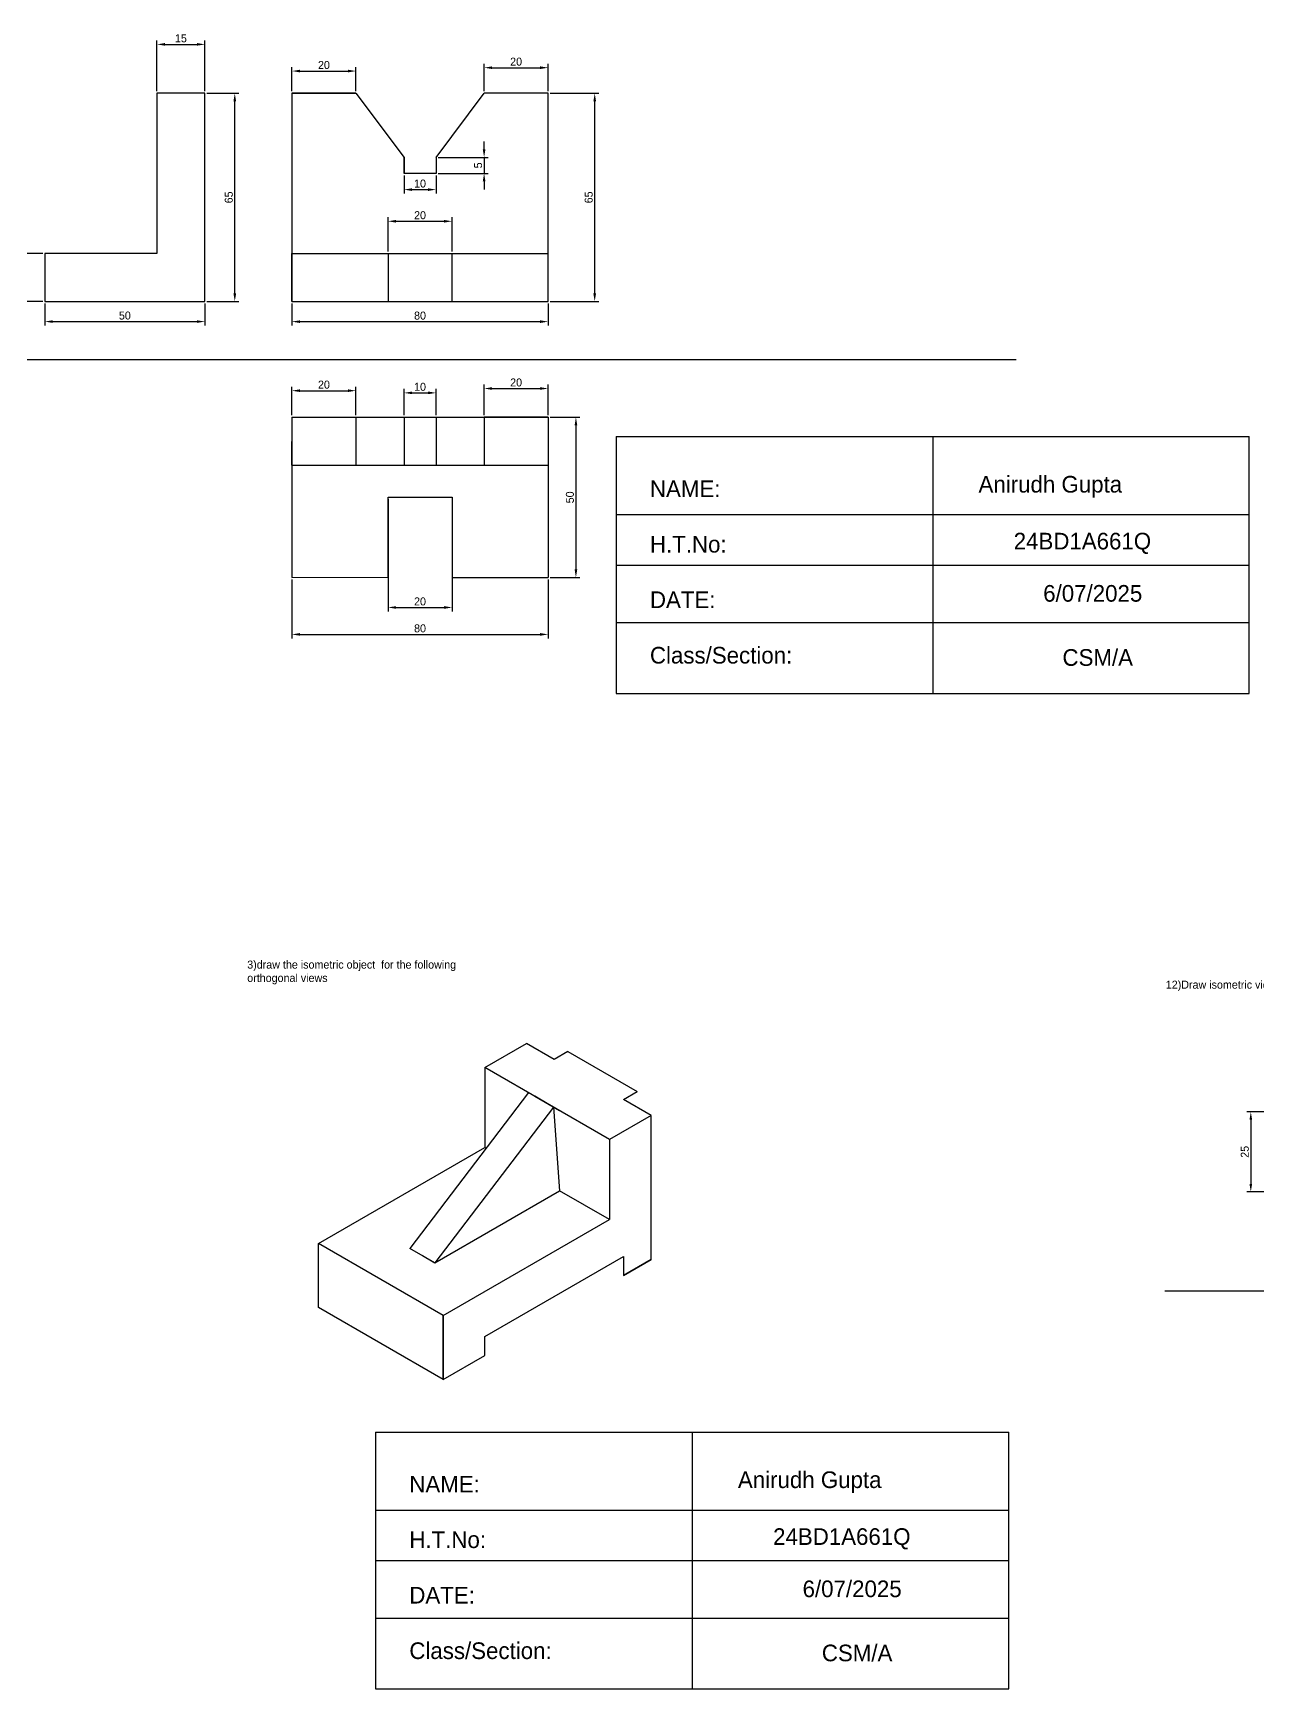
# Model space of a CAD drawing. Header units: millimetres. Extents: x 148 to 2239, y 31 to 1240.
# Drawn here: x 789 to 1171, y 156 to 673 of the extents above; entities that cross this region are included whole.
import ezdxf

# ---------------------------------------------------------------- set-up
doc = ezdxf.new("R2010")
doc.units = ezdxf.units.MM
doc.dimstyles.new('ISO-25', dxfattribs={"dimtxt": 2.5, "dimasz": 2.5, "dimexe": 1.25, "dimexo": 0.625, "dimtad": 1, "dimtxsty": 'Standard', "dimcen": 2.5, "dimadec": 0, "dimazin": 0, "dimtfac": 1, "dimtmove": 0, "dimatfit": 3, "dimfxl": 1, "dimarcsym": 0})

# ---------------------------------------------------------------- blocks, each defined once
blk = doc.blocks.new('*D22')
at = {"color": 0, "lineweight": -2, "transparency": 16777216}
for p, q in [((869.59, 655.1), (869.59, 662.68)), ((889.59, 655.1), (889.59, 662.68)), ((872.09, 661.43), (887.09, 661.43))]:
    blk.add_line(p, q, dxfattribs=at)
at = {"color": 0, "transparency": 16777216}
for points in [[(872.09, 661.85), (872.09, 661.01), (869.59, 661.43)], [(887.09, 661.85), (887.09, 661.01), (889.59, 661.43)]]:
    blk.add_solid(points, dxfattribs=at)
at = {"layer": 'Defpoints', "color": 0, "transparency": 16777216}
for p in [(889.59, 661.43), (869.59, 654.48), (889.59, 654.48)]:
    blk.add_point(p, dxfattribs=at)
at = {"color": 0, "transparency": 16777216, "insert": (879.59, 663.31), "char_height": 2.5, "attachment_point": 5}
blk.add_mtext('20', dxfattribs=at)
blk = doc.blocks.new('*D23')
at = {"color": 0, "lineweight": -2, "transparency": 16777216}
for p, q in [((929.59, 655.1), (929.59, 663.73)), ((932.09, 662.48), (947.09, 662.48)), ((949.59, 655.1), (949.59, 663.73))]:
    blk.add_line(p, q, dxfattribs=at)
at = {"color": 0, "transparency": 16777216}
for points in [[(932.09, 662.9), (932.09, 662.07), (929.59, 662.48)], [(947.09, 662.9), (947.09, 662.07), (949.59, 662.48)]]:
    blk.add_solid(points, dxfattribs=at)
at = {"layer": 'Defpoints', "color": 0, "transparency": 16777216}
for p in [(949.59, 662.48), (929.59, 654.48), (949.59, 654.48)]:
    blk.add_point(p, dxfattribs=at)
at = {"color": 0, "transparency": 16777216, "insert": (939.59, 664.36), "char_height": 2.5, "attachment_point": 5}
blk.add_mtext('20', dxfattribs=at)
blk = doc.blocks.new('*D24')
at = {"color": 0, "lineweight": -2, "transparency": 16777216}
for p, q in [((904.59, 628.85), (904.59, 623.15)), ((914.59, 628.85), (914.59, 623.15)), ((907.09, 624.4), (912.09, 624.4))]:
    blk.add_line(p, q, dxfattribs=at)
at = {"color": 0, "transparency": 16777216}
for points in [[(907.09, 624.82), (907.09, 623.98), (904.59, 624.4)], [(912.09, 624.82), (912.09, 623.98), (914.59, 624.4)]]:
    blk.add_solid(points, dxfattribs=at)
at = {"layer": 'Defpoints', "color": 0, "transparency": 16777216}
for p in [(904.59, 629.48), (914.59, 629.48), (914.59, 624.4)]:
    blk.add_point(p, dxfattribs=at)
at = {"color": 0, "transparency": 16777216, "insert": (909.59, 626.28), "char_height": 2.5, "attachment_point": 5}
blk.add_mtext('10', dxfattribs=at)
blk = doc.blocks.new('*D25')
at = {"color": 0, "lineweight": -2, "transparency": 16777216}
for p, q in [((929.6, 636.98), (929.6, 639.48)), ((915.22, 634.48), (930.85, 634.48)), ((929.6, 634.48), (929.6, 629.48)), ((915.22, 629.48), (930.85, 629.48)), ((929.6, 626.98), (929.6, 624.48))]:
    blk.add_line(p, q, dxfattribs=at)
at = {"color": 0, "transparency": 16777216}
for points in [[(929.18, 636.98), (930.02, 636.98), (929.6, 634.48)], [(929.18, 626.98), (930.02, 626.98), (929.6, 629.48)]]:
    blk.add_solid(points, dxfattribs=at)
at = {"layer": 'Defpoints', "color": 0, "transparency": 16777216}
for p in [(914.59, 634.48), (914.59, 629.48), (929.6, 629.48)]:
    blk.add_point(p, dxfattribs=at)
at = {"color": 0, "transparency": 16777216, "insert": (927.72, 631.98), "char_height": 2.5, "attachment_point": 5, "rotation": 90}
blk.add_mtext('5', dxfattribs=at)
blk = doc.blocks.new('*D26')
at = {"color": 0, "lineweight": -2, "transparency": 16777216}
for p, q in [((899.59, 605.1), (899.59, 615.76)), ((919.59, 605.1), (919.59, 615.76)), ((902.09, 614.51), (917.09, 614.51))]:
    blk.add_line(p, q, dxfattribs=at)
at = {"color": 0, "transparency": 16777216}
for points in [[(902.09, 614.93), (902.09, 614.1), (899.59, 614.51)], [(917.09, 614.93), (917.09, 614.1), (919.59, 614.51)]]:
    blk.add_solid(points, dxfattribs=at)
at = {"layer": 'Defpoints', "color": 0, "transparency": 16777216}
for p in [(919.59, 614.51), (899.59, 604.48), (919.59, 604.48)]:
    blk.add_point(p, dxfattribs=at)
at = {"color": 0, "transparency": 16777216, "insert": (909.59, 616.39), "char_height": 2.5, "attachment_point": 5}
blk.add_mtext('20', dxfattribs=at)
blk = doc.blocks.new('*D27')
at = {"color": 0, "lineweight": -2, "transparency": 16777216}
for p, q in [((869.59, 588.85), (869.59, 581.92)), ((949.59, 588.85), (949.59, 581.92)), ((872.09, 583.17), (947.09, 583.17))]:
    blk.add_line(p, q, dxfattribs=at)
at = {"color": 0, "transparency": 16777216}
for points in [[(872.09, 583.58), (872.09, 582.75), (869.59, 583.17)], [(947.09, 583.58), (947.09, 582.75), (949.59, 583.17)]]:
    blk.add_solid(points, dxfattribs=at)
at = {"layer": 'Defpoints', "color": 0, "transparency": 16777216}
for p in [(869.59, 589.48), (949.59, 589.48), (949.59, 583.17)]:
    blk.add_point(p, dxfattribs=at)
at = {"color": 0, "transparency": 16777216, "insert": (909.59, 585.04), "char_height": 2.5, "attachment_point": 5}
blk.add_mtext('80', dxfattribs=at)
blk = doc.blocks.new('*D28')
at = {"color": 0, "lineweight": -2, "transparency": 16777216}
for p, q in [((950.22, 654.48), (965.38, 654.48)), ((964.13, 591.98), (964.13, 651.98)), ((950.22, 589.48), (965.38, 589.48))]:
    blk.add_line(p, q, dxfattribs=at)
at = {"color": 0, "transparency": 16777216}
for points in [[(963.71, 651.98), (964.54, 651.98), (964.13, 654.48)], [(963.71, 591.98), (964.54, 591.98), (964.13, 589.48)]]:
    blk.add_solid(points, dxfattribs=at)
at = {"layer": 'Defpoints', "color": 0, "transparency": 16777216}
for p in [(949.59, 654.48), (964.13, 654.48), (949.59, 589.48)]:
    blk.add_point(p, dxfattribs=at)
at = {"color": 0, "transparency": 16777216, "insert": (962.25, 621.98), "char_height": 2.5, "attachment_point": 5, "rotation": 90}
blk.add_mtext('65', dxfattribs=at)
blk = doc.blocks.new('*D29')
at = {"color": 0, "lineweight": -2, "transparency": 16777216}
for p, q in [((869.59, 502.67), (869.59, 484.23)), ((949.59, 502.67), (949.59, 484.23)), ((872.09, 485.48), (947.09, 485.48))]:
    blk.add_line(p, q, dxfattribs=at)
at = {"color": 0, "transparency": 16777216}
for points in [[(872.09, 485.9), (872.09, 485.07), (869.59, 485.48)], [(947.09, 485.9), (947.09, 485.07), (949.59, 485.48)]]:
    blk.add_solid(points, dxfattribs=at)
at = {"layer": 'Defpoints', "color": 0, "transparency": 16777216}
for p in [(869.59, 503.29), (949.59, 503.29), (949.59, 485.48)]:
    blk.add_point(p, dxfattribs=at)
at = {"color": 0, "transparency": 16777216, "insert": (909.59, 487.36), "char_height": 2.5, "attachment_point": 5}
blk.add_mtext('80', dxfattribs=at)
blk = doc.blocks.new('*D30')
at = {"color": 0, "lineweight": -2, "transparency": 16777216}
for p, q in [((899.59, 527.71), (899.59, 492.65)), ((919.59, 527.71), (919.59, 492.65)), ((902.09, 493.9), (917.09, 493.9))]:
    blk.add_line(p, q, dxfattribs=at)
at = {"color": 0, "transparency": 16777216}
for points in [[(902.09, 494.31), (902.09, 493.48), (899.59, 493.9)], [(917.09, 494.31), (917.09, 493.48), (919.59, 493.9)]]:
    blk.add_solid(points, dxfattribs=at)
at = {"layer": 'Defpoints', "color": 0, "transparency": 16777216}
for p in [(899.59, 528.34), (919.59, 528.34), (919.59, 493.9)]:
    blk.add_point(p, dxfattribs=at)
at = {"color": 0, "transparency": 16777216, "insert": (909.59, 495.77), "char_height": 2.5, "attachment_point": 5}
blk.add_mtext('20', dxfattribs=at)
blk = doc.blocks.new('*D31')
at = {"color": 0, "lineweight": -2, "transparency": 16777216}
for p, q in [((950.22, 553.29), (959.51, 553.29)), ((958.26, 550.79), (958.26, 505.79)), ((950.22, 503.29), (959.51, 503.29))]:
    blk.add_line(p, q, dxfattribs=at)
at = {"color": 0, "transparency": 16777216}
for points in [[(957.85, 550.79), (958.68, 550.79), (958.26, 553.29)], [(957.85, 505.79), (958.68, 505.79), (958.26, 503.29)]]:
    blk.add_solid(points, dxfattribs=at)
at = {"layer": 'Defpoints', "color": 0, "transparency": 16777216}
for p in [(949.59, 553.29), (949.59, 503.29), (958.26, 503.29)]:
    blk.add_point(p, dxfattribs=at)
at = {"color": 0, "transparency": 16777216, "insert": (956.39, 528.29), "char_height": 2.5, "attachment_point": 5, "rotation": 90}
blk.add_mtext('50', dxfattribs=at)
blk = doc.blocks.new('*D32')
at = {"color": 0, "lineweight": -2, "transparency": 16777216}
for p, q in [((869.59, 553.92), (869.59, 562.85)), ((872.09, 561.6), (887.09, 561.6)), ((889.59, 553.92), (889.59, 562.85))]:
    blk.add_line(p, q, dxfattribs=at)
at = {"color": 0, "transparency": 16777216}
for points in [[(872.09, 562.02), (872.09, 561.19), (869.59, 561.6)], [(887.09, 562.02), (887.09, 561.19), (889.59, 561.6)]]:
    blk.add_solid(points, dxfattribs=at)
at = {"layer": 'Defpoints', "color": 0, "transparency": 16777216}
for p in [(889.59, 561.6), (869.59, 553.29), (889.59, 553.29)]:
    blk.add_point(p, dxfattribs=at)
at = {"color": 0, "transparency": 16777216, "insert": (879.59, 563.48), "char_height": 2.5, "attachment_point": 5}
blk.add_mtext('20', dxfattribs=at)
blk = doc.blocks.new('*D33')
at = {"color": 0, "lineweight": -2, "transparency": 16777216}
for p, q in [((929.59, 553.92), (929.59, 563.53)), ((932.09, 562.28), (947.09, 562.28)), ((949.59, 553.92), (949.59, 563.53))]:
    blk.add_line(p, q, dxfattribs=at)
at = {"color": 0, "transparency": 16777216}
for points in [[(932.09, 562.7), (932.09, 561.87), (929.59, 562.28)], [(947.09, 562.7), (947.09, 561.87), (949.59, 562.28)]]:
    blk.add_solid(points, dxfattribs=at)
at = {"layer": 'Defpoints', "color": 0, "transparency": 16777216}
for p in [(949.59, 562.28), (929.59, 553.29), (949.59, 553.29)]:
    blk.add_point(p, dxfattribs=at)
at = {"color": 0, "transparency": 16777216, "insert": (939.59, 564.16), "char_height": 2.5, "attachment_point": 5}
blk.add_mtext('20', dxfattribs=at)
blk = doc.blocks.new('*D34')
at = {"color": 0, "lineweight": -2, "transparency": 16777216}
for p, q in [((904.59, 553.92), (904.59, 562.17)), ((907.09, 560.92), (912.09, 560.92)), ((914.59, 553.92), (914.59, 562.17))]:
    blk.add_line(p, q, dxfattribs=at)
at = {"color": 0, "transparency": 16777216}
for points in [[(907.09, 561.34), (907.09, 560.51), (904.59, 560.92)], [(912.09, 561.34), (912.09, 560.51), (914.59, 560.92)]]:
    blk.add_solid(points, dxfattribs=at)
at = {"layer": 'Defpoints', "color": 0, "transparency": 16777216}
for p in [(914.59, 560.92), (904.59, 553.29), (914.59, 553.29)]:
    blk.add_point(p, dxfattribs=at)
at = {"color": 0, "transparency": 16777216, "insert": (909.59, 562.8), "char_height": 2.5, "attachment_point": 5}
blk.add_mtext('10', dxfattribs=at)
blk = doc.blocks.new('*D35')
at = {"color": 0, "lineweight": -2, "transparency": 16777216}
for p, q in [((843.05, 654.48), (853, 654.48)), ((851.75, 591.98), (851.75, 651.98)), ((843.05, 589.48), (853, 589.48))]:
    blk.add_line(p, q, dxfattribs=at)
at = {"color": 0, "transparency": 16777216}
for points in [[(851.34, 651.98), (852.17, 651.98), (851.75, 654.48)], [(851.34, 591.98), (852.17, 591.98), (851.75, 589.48)]]:
    blk.add_solid(points, dxfattribs=at)
at = {"layer": 'Defpoints', "color": 0, "transparency": 16777216}
for p in [(842.43, 654.48), (851.75, 654.48), (842.43, 589.48)]:
    blk.add_point(p, dxfattribs=at)
at = {"color": 0, "transparency": 16777216, "insert": (849.88, 621.98), "char_height": 2.5, "attachment_point": 5, "rotation": 90}
blk.add_mtext('65', dxfattribs=at)
blk = doc.blocks.new('*D36')
at = {"color": 0, "lineweight": -2, "transparency": 16777216}
for p, q in [((827.43, 655.1), (827.43, 671.01)), ((829.93, 669.76), (839.93, 669.76)), ((842.43, 655.1), (842.43, 671.01))]:
    blk.add_line(p, q, dxfattribs=at)
at = {"color": 0, "transparency": 16777216}
for points in [[(829.93, 670.18), (829.93, 669.35), (827.43, 669.76)], [(839.93, 670.18), (839.93, 669.35), (842.43, 669.76)]]:
    blk.add_solid(points, dxfattribs=at)
at = {"layer": 'Defpoints', "color": 0, "transparency": 16777216}
for p in [(842.43, 669.76), (827.43, 654.48), (842.43, 654.48)]:
    blk.add_point(p, dxfattribs=at)
at = {"color": 0, "transparency": 16777216, "insert": (834.93, 671.64), "char_height": 2.5, "attachment_point": 5}
blk.add_mtext('15', dxfattribs=at)
blk = doc.blocks.new('*D37')
at = {"color": 0, "lineweight": -2, "transparency": 16777216}
for p, q in [((792.43, 588.85), (792.43, 581.93)), ((842.43, 588.85), (842.43, 581.93)), ((794.93, 583.18), (839.93, 583.18))]:
    blk.add_line(p, q, dxfattribs=at)
at = {"color": 0, "transparency": 16777216}
for points in [[(794.93, 583.6), (794.93, 582.77), (792.43, 583.18)], [(839.93, 583.6), (839.93, 582.77), (842.43, 583.18)]]:
    blk.add_solid(points, dxfattribs=at)
at = {"layer": 'Defpoints', "color": 0, "transparency": 16777216}
for p in [(792.43, 589.48), (842.43, 589.48), (842.43, 583.18)]:
    blk.add_point(p, dxfattribs=at)
at = {"color": 0, "transparency": 16777216, "insert": (817.43, 585.06), "char_height": 2.5, "attachment_point": 5}
blk.add_mtext('50', dxfattribs=at)
blk = doc.blocks.new('*D38')
at = {"color": 0, "lineweight": -2, "transparency": 16777216}
for p, q in [((791.8, 604.48), (783.86, 604.48)), ((785.11, 591.98), (785.11, 601.98)), ((791.8, 589.48), (783.86, 589.48))]:
    blk.add_line(p, q, dxfattribs=at)
at = {"color": 0, "transparency": 16777216}
for points in [[(784.69, 601.98), (785.52, 601.98), (785.11, 604.48)], [(784.69, 591.98), (785.52, 591.98), (785.11, 589.48)]]:
    blk.add_solid(points, dxfattribs=at)
at = {"layer": 'Defpoints', "color": 0, "transparency": 16777216}
for p in [(785.11, 604.48), (792.43, 604.48), (792.43, 589.48)]:
    blk.add_point(p, dxfattribs=at)
at = {"color": 0, "transparency": 16777216, "insert": (783.23, 596.98), "char_height": 2.5, "attachment_point": 5, "rotation": 90}
blk.add_mtext('15', dxfattribs=at)
blk = doc.blocks.new('*D98')
at = {"color": 0, "lineweight": -2, "transparency": 16777216}
for p, q in [((1173.24, 336.38), (1167.73, 336.38)), ((1168.98, 333.88), (1168.98, 313.88)), ((1173.24, 311.38), (1167.73, 311.38))]:
    blk.add_line(p, q, dxfattribs=at)
at = {"color": 0, "transparency": 16777216}
for points in [[(1168.56, 333.88), (1169.4, 333.88), (1168.98, 336.38)], [(1168.56, 313.88), (1169.4, 313.88), (1168.98, 311.38)]]:
    blk.add_solid(points, dxfattribs=at)
at = {"layer": 'Defpoints', "color": 0, "transparency": 16777216}
for p in [(1173.87, 336.38), (1168.98, 311.38), (1173.87, 311.38)]:
    blk.add_point(p, dxfattribs=at)
at = {"color": 0, "transparency": 16777216, "insert": (1167.11, 323.88), "char_height": 2.5, "attachment_point": 5, "rotation": 90}
blk.add_mtext('25', dxfattribs=at)

msp = doc.modelspace()

# ---------------------------------------------------------------- linework, layer by layer
for p, q in [((842.426, 654.477), (827.426, 654.477)), ((827.426, 654.477), (827.426, 604.477)), ((842.426, 589.477), (842.426, 654.477)), ((869.594, 654.477), (869.594, 589.477)), ((869.594, 654.477), (869.594, 634.477)), ((869.594, 654.477), (889.594, 654.477)), ((889.594, 654.477), (869.594, 654.477)), ((889.594, 654.477), (904.594, 634.477)), ((914.594, 634.477), (929.594, 654.477)), ((949.594, 654.477), (929.594, 654.477)), ((949.594, 654.477), (929.594, 654.477)), ((949.594, 589.477), (949.594, 654.477)), ((904.594, 629.477), (904.594, 634.477)), ((904.594, 634.477), (904.594, 629.477)), ((914.594, 634.477), (914.594, 629.477)), ((914.594, 629.477), (904.594, 629.477)), ((827.426, 604.477), (792.426, 604.477)), ((792.426, 604.477), (792.426, 589.477)), ((869.594, 589.477), (869.594, 604.477)), ((869.594, 604.477), (949.594, 604.477)), ((869.594, 604.477), (899.594, 604.477)), ((899.594, 604.477), (899.594, 589.477)), ((919.594, 589.477), (919.594, 604.477)), ((792.426, 589.477), (842.426, 589.477)), ((869.594, 589.477), (949.594, 589.477)), ((899.594, 589.477), (919.594, 589.477)), ((738.005, 571.383), (1095.716, 571.383)), ((869.594, 553.293), (869.465, 538.294)), ((869.594, 553.293), (949.594, 553.293)), ((869.594, 553.293), (869.594, 503.293)), ((869.594, 553.293), (889.594, 553.293)), ((889.594, 553.293), (889.594, 538.294)), ((904.594, 553.293), (904.594, 538.294)), ((904.594, 553.293), (914.594, 553.293)), ((914.594, 553.293), (914.594, 538.294)), ((949.594, 553.293), (929.594, 553.293)), ((929.594, 553.293), (929.594, 538.294)), ((949.594, 553.293), (949.594, 503.293)), ((970.842, 547.243), (970.842, 467.055)), ((970.842, 547.243), (1168.51, 547.243)), ((1069.676, 547.243), (1069.676, 467.055)), ((1168.51, 467.055), (1168.51, 547.243)), ((869.465, 538.294), (949.594, 538.294)), ((899.594, 503.34), (899.594, 528.34)), ((899.594, 528.34), (919.594, 528.34)), ((919.594, 528.34), (919.594, 503.293)), ((970.842, 522.887), (1168.51, 522.887)), ((970.842, 507.149), (1168.51, 507.149)), ((869.594, 503.293), (899.594, 503.34)), ((919.594, 503.293), (949.594, 503.293)), ((970.842, 489.163), (1168.51, 489.163)), ((970.842, 467.055), (1168.51, 467.055)), ((929.801, 350.24), (942.792, 357.74)), ((951.452, 352.74), (942.792, 357.74)), ((955.782, 355.24), (951.452, 352.74)), ((955.782, 355.24), (977.433, 342.74)), ((968.772, 327.74), (929.801, 350.24)), ((929.801, 350.24), (929.801, 325.24)), ((943.441, 342.365), (906.418, 293.74)), ((973.102, 340.24), (977.433, 342.74)), ((951.235, 337.865), (914.213, 289.24)), ((949.287, 338.99), (945.39, 341.24)), ((945.39, 341.24), (953.184, 336.74)), ((951.235, 337.865), (953.184, 311.74)), ((981.763, 335.24), (973.102, 340.24)), ((981.763, 335.24), (968.772, 327.74)), ((981.763, 335.24), (968.772, 327.74)), ((981.763, 290.24), (981.763, 335.24)), ((968.772, 327.74), (968.772, 302.74)), ((877.84, 295.24), (929.801, 325.24)), ((930.219, 324.999), (929.801, 325.24)), ((914.213, 289.24), (953.184, 311.74)), ((968.772, 302.74), (953.184, 311.74)), ((916.811, 272.74), (968.772, 302.74)), ((877.84, 275.24), (877.84, 295.24)), ((916.811, 272.74), (877.84, 295.24)), ((914.213, 289.24), (906.418, 293.74)), ((914.213, 289.24), (906.418, 293.74)), ((910.316, 291.49), (914.213, 289.24)), ((929.801, 266.24), (973.102, 291.24)), ((973.102, 291.24), (973.102, 285.24)), ((981.763, 290.24), (973.102, 285.24)), ((973.102, 285.24), (981.763, 290.24)), ((1142.156, 280.466), (1321.721, 280.466)), ((916.811, 252.74), (877.84, 275.24)), ((916.811, 272.74), (916.811, 252.74)), ((916.811, 252.74), (916.811, 272.74)), ((929.801, 260.24), (929.801, 266.24)), ((916.811, 252.74), (929.801, 260.24)), ((916.811, 252.74), (929.801, 260.24)), ((895.716, 236.336), (895.716, 156.148)), ((895.716, 236.336), (1093.384, 236.336)), ((994.55, 236.336), (994.55, 156.148)), ((1093.384, 156.148), (1093.384, 236.336)), ((895.716, 211.98), (1093.384, 211.98)), ((895.716, 196.242), (1093.384, 196.242)), ((895.716, 178.256), (1093.384, 178.256)), ((895.716, 156.148), (1093.384, 156.148))]:
    msp.add_line(p, q)

# ---------------------------------------------------------------- texts
at = {"attachment_point": 1}
for s, width, insert, char_height in [('NAME:\\P                                                        \\PH.T.No:\\P                                           \\PDATE:\\P                                             \\PClass/Section:                                ', 175.89946, (981.371, 533.591), 5.2), ('3)draw the isometric object  for the following^Jorthogonal views', 187.6851, (855.639, 383.612), 2.5), ('12)Draw isometric view for the figure given below', 178.55345, (1142.44, 377.34), 2.5), ('NAME:\\P                                                        \\PH.T.No:\\P                                           \\PDATE:\\P                                             \\PClass/Section:                                ', 175.89946, (906.245, 222.684), 5.2)]:
    msp.add_mtext_dynamic_manual_height_columns(s, width=width, gutter_width=12.5, heights=[0], dxfattribs=dict(at, insert=insert, char_height=char_height))
at = {"char_height": 5.2, "attachment_point": 1}
for s, insert, width in [('Anirudh Gupta\\P', (1083.965, 534.978), 65.52), ('24BD1A661Q', (1094.954, 517.221), 49.14), ('6/07/2025', (1104.161, 500.902), 45.5), ('CSM/A', (1110.176, 480.876), 25.48), ('Anirudh Gupta\\P', (1008.84, 224.071), 65.52), ('24BD1A661Q', (1019.828, 206.314), 49.14), ('6/07/2025', (1029.035, 189.995), 45.5), ('CSM/A', (1035.05, 169.969), 25.48)]:
    msp.add_mtext(s, dxfattribs=dict(at, insert=insert, width=width))

# ---------------------------------------------------------------- dimensions: what is measured, and where the dimension line sits
for base, p1, p2, picture, middle in [((842.426, 669.765), (827.426, 654.477), (842.426, 654.477), '*D36', (834.926, 671.64)), ((889.594, 661.43), (869.594, 654.477), (889.594, 654.477), '*D22', (879.594, 663.305)), ((949.594, 662.482), (929.594, 654.477), (949.594, 654.477), '*D23', (939.594, 664.357)), ((914.594, 624.401), (904.594, 629.477), (914.594, 629.477), '*D24', (909.594, 626.276)), ((919.594, 614.513), (899.594, 604.477), (919.594, 604.477), '*D26', (909.594, 616.388)), ((842.426, 583.185), (792.426, 589.477), (842.426, 589.477), '*D37', (817.426, 585.06)), ((949.594, 583.165), (869.594, 589.477), (949.594, 589.477), '*D27', (909.594, 585.04)), ((889.594, 561.604), (869.594, 553.293), (889.594, 553.293), '*D32', (879.594, 563.479)), ((914.594, 560.923), (904.594, 553.293), (914.594, 553.293), '*D34', (909.594, 562.798)), ((949.594, 562.285), (929.594, 553.293), (949.594, 553.293), '*D33', (939.594, 564.16)), ((919.594, 493.896), (899.594, 528.34), (919.594, 528.34), '*D30', (909.594, 495.771)), ((949.594, 485.484), (869.594, 503.293), (949.594, 503.293), '*D29', (909.594, 487.359))]:
    dim = msp.add_linear_dim(base=base, p1=p1, p2=p2, dimstyle='ISO-25')
    dim.commit()
    dim.dimension.update_dxf_attribs({"geometry": picture, "text_midpoint": middle})
for base, p1, p2, picture, middle in [((851.754, 654.477), (842.426, 589.477), (842.426, 654.477), '*D35', (849.879, 621.977)), ((964.128, 654.477), (949.594, 589.477), (949.594, 654.477), '*D28', (962.253, 621.977)), ((929.599, 629.477), (914.594, 634.477), (914.594, 629.477), '*D25', (927.724, 631.977)), ((785.106, 604.477), (792.426, 589.477), (792.426, 604.477), '*D38', (783.231, 596.977)), ((958.262, 503.293), (949.594, 553.293), (949.594, 503.293), '*D31', (956.387, 528.293)), ((1168.981, 311.377), (1173.866, 336.377), (1173.866, 311.377), '*D98', (1167.106, 323.877))]:
    dim = msp.add_linear_dim(base=base, p1=p1, p2=p2, angle=90, dimstyle='ISO-25')
    dim.commit()
    dim.dimension.update_dxf_attribs({"geometry": picture, "text_midpoint": middle})

doc.saveas('drawing.dxf')
